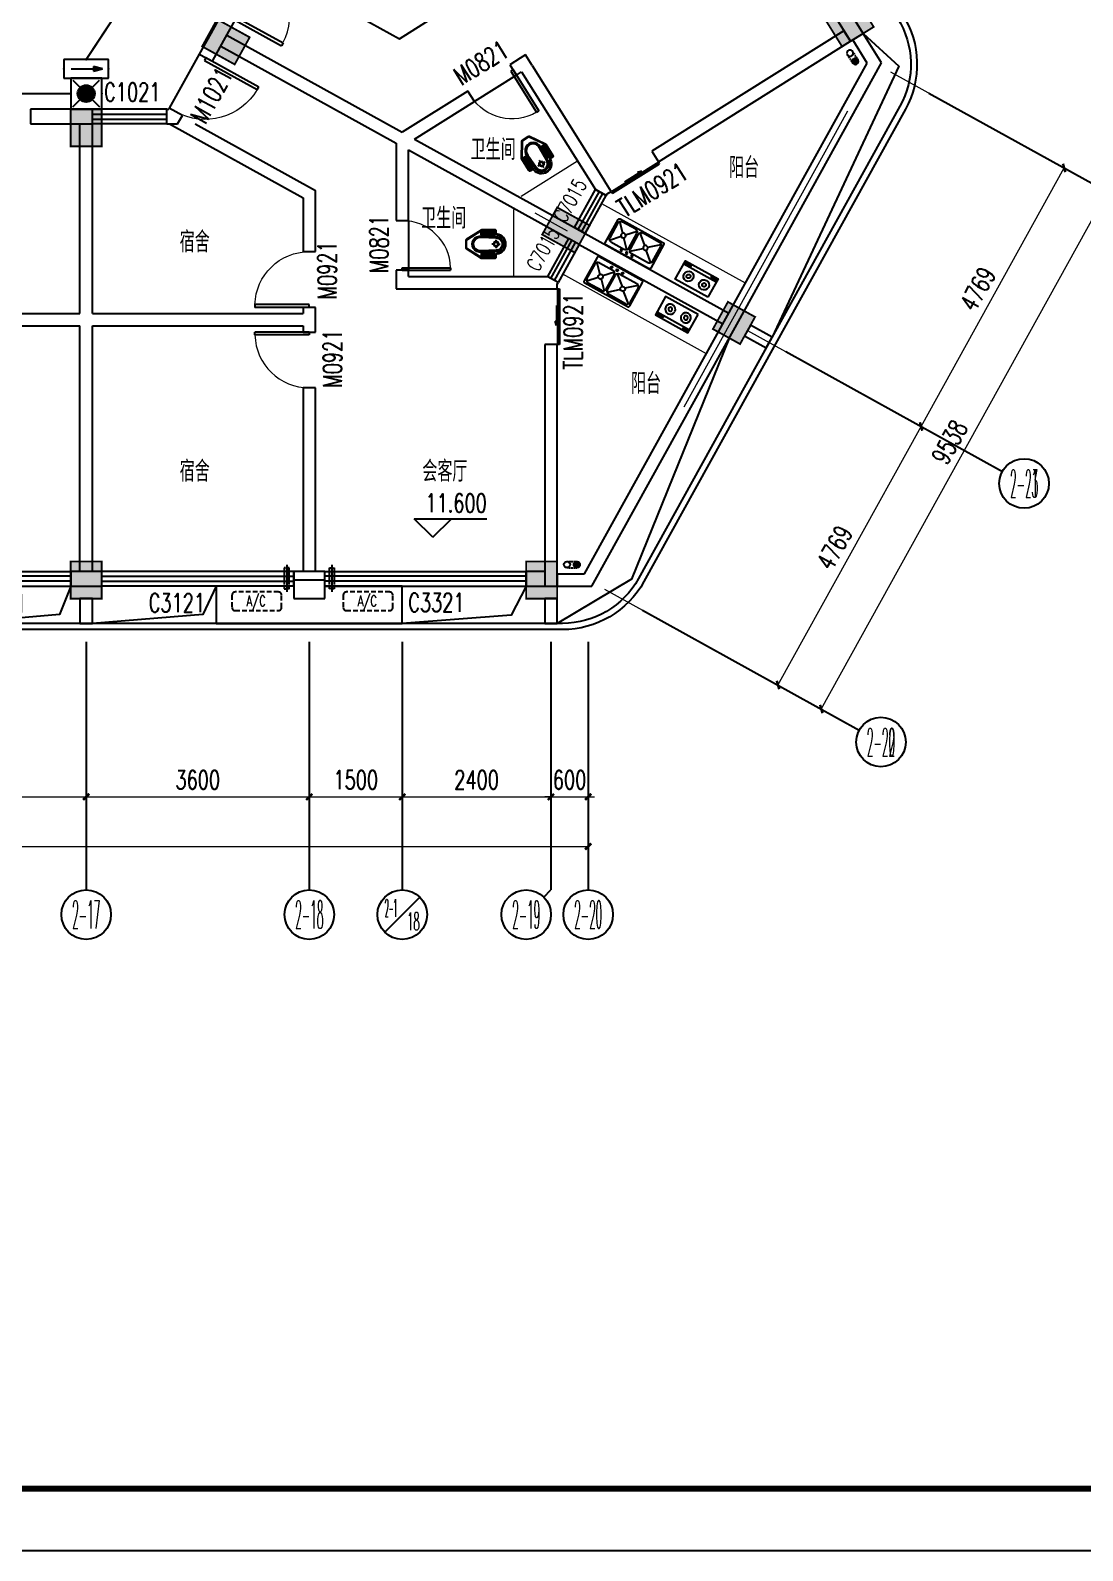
# Model space of a CAD drawing. Extents: x -9422388 to 15610651, y -1992469 to 953794.
# Drawn here: x -2629259 to -2612281, y -302584 to -278050 of the extents above; entities that cross this region are included whole.
import ezdxf
from ezdxf.enums import TextEntityAlignment as Align

# ---------------------------------------------------------------- set-up
doc = ezdxf.new("R2010")
doc.units = 0
doc.header["$LTSCALE"] = 1000
for name, pattern in [('( Hidden )', [0.375, 0.25, -0.125]), ('ACAD_ISO04W100', [30, 24, -3, 0, -3]), ('DASH', [0.35, 0.25, -0.1])]:
    doc.linetypes.add(name, pattern=pattern)
for name, color, linetype in [('A-ELEV-LIN-0.3', 30, 'Continuous'), ('A-ELEV-LIN-0.4', 40, 'Continuous'), ('A-FLOR-HVAC', 4, 'Continuous'), ('A-FLOR-OTHER2-ON', 83, 'Continuous'), ('A-ROOF-STRM', 150, 'Continuous'), ('A-SECT-DOOR', 141, 'Continuous'), ('AXIS', 3, 'Continuous'), ('AXIS_TEXT', 7, 'Continuous'), ('C-KZ', 2, 'Continuous'), ('C-Z-HATCH', 253, 'Continuous'), ('COLUMN', 9, 'Continuous'), ('DIM_ELEV', 3, 'Continuous'), ('EQUIP-应急', 3, 'Continuous'), ('PUB_DIM', 3, 'Continuous'), ('PUB_TEXT', 7, 'Continuous'), ('PUB_TITLE', 4, 'Continuous'), ('WALL', 9, 'Continuous'), ('WALL-PARAPET', 6, 'Continuous'), ('WINDOW', 4, 'Continuous'), ('WINDOW_TEXT', 7, 'Continuous'), ('WIRE-应急', 1, 'DASH'), ('厨具', 4, 'Continuous'), ('洁具', 253, 'Continuous')]:
    doc.layers.add(name, color=color, linetype=linetype)
doc.layers.add('建筑底图', color=8, linetype='Continuous', lineweight=5)
doc.styles.add('_TCH_AXIS', font='COMPLEX', dxfattribs={"bigfont": 'GBCBIG'})
doc.styles.add('_TCH_DIM', font='SIMPLEX', dxfattribs={"bigfont": 'GBCBIG'})
doc.styles.add('_TCH_DIM_T3', font='SIMPLEX', dxfattribs={"width": 0.705882, "bigfont": 'GBCBIG'})
doc.styles.add('_TCH_WINDOW', font='SIMPLEX', dxfattribs={"height": 3.5, "bigfont": 'GBCBIG'})
doc.styles.add('_TEL_DIM', font='SIMPLEX', dxfattribs={"width": 0.8, "height": 3.5, "bigfont": 'HZTXT'})
doc.styles.add('COMPLEX', font='COMPLEX')
doc.dimstyles.new('_TCH_ARCH&&100', dxfattribs={"dimtxt": 297.5, "dimasz": 100, "dimexe": 250, "dimexo": 300, "dimgap": 126.25, "dimtad": 1, "dimdec": 0, "dimzin": 0, "dimdsep": 46, "dimtxsty": '_TCH_DIM_T3', "dimblk": 'ARCHTICK', "dimcen": 0.09, "dimclrt": 7, "dimazin": 2, "dimtfac": 1, "dimtdec": 0, "dimtix": 1, "dimtmove": 2, "dimatfit": 3, "dimfxl": 0, "dimtolj": 1, "dimtzin": 0, "dimarcsym": 0})

# ---------------------------------------------------------------- blocks, each defined once
blk = doc.blocks.new('$plan$00002871')
at = {"layer": '洁具', "color": 0}
for p, q in [((-15, -490), (-67, -490)), ((0, -475), (0, -423)), ((15, -490), (67, -490)), ((0, -505), (0, -557))]:
    blk.add_line(p, q, dxfattribs=at)
for points in [[(159, -508, -0.88995), (-159, -508, 0.380538), (-179, -491), (-210, -491, -0.414214), (-230, -471), (-230, -258, -0.144595), (-227, -247), (-73, -9, -0.254383), (-56, 0), (56, 0, -0.254383), (73, -9), (227, -247, -0.144595), (230, -258), (230, -471, -0.414214), (210, -491), (179, -491, 0.380538)], [(120, -491), (130, -252, 1.134994), (-130, -252), (-120, -491, 0.992594)], [(105, -490), (115, -251, 1.141146), (-115, -251), (-105, -490, 0.994896)], [(100, -490), (110, -251, 1.143479), (-110, -251), (-100, -490, 0.995777)], [(-149, -264, 1), (-149, -252), (-207, -252, 1), (-207, -264)], [(-148, -287, 1), (-148, -275), (-207, -275, 1), (-207, -287)], [(-147, -307, 1), (-147, -295), (-207, -295, 1), (-207, -307)], [(-146, -330, 1), (-146, -319), (-207, -319, 1), (-207, -330)], [(-146, -352, 1), (-146, -341), (-207, -341, 1), (-207, -352)], [(-145, -376, 1), (-145, -364), (-207, -364, 1), (-207, -376)], [(-144, -399, 1), (-144, -388), (-207, -388, 1), (-207, -399)], [(-143, -423, 1), (-143, -411), (-207, -411, 1), (-207, -423)], [(-141, -444, 1), (-141, -432), (-207, -432, 1), (-207, -444)], [(-141, -464, 1), (-141, -453), (-207, -453, 1), (-207, -464)], [(-149, -263, 1), (-149, -253), (-207, -253, 1), (-207, -263)], [(-148, -286, 1), (-148, -276), (-207, -276, 1), (-207, -286)], [(-147, -306, 1), (-147, -296), (-207, -296, 1), (-207, -306)], [(-146, -329, 1), (-146, -320), (-207, -320, 1), (-207, -329)], [(-146, -351, 1), (-146, -342), (-207, -342, 1), (-207, -351)], [(-145, -375, 1), (-145, -365), (-207, -365, 1), (-207, -375)], [(-144, -398, 1), (-144, -389), (-207, -389, 1), (-207, -398)], [(-143, -422, 1), (-143, -412), (-207, -412, 1), (-207, -422)], [(-141, -443, 1), (-141, -433), (-207, -433, 1), (-207, -443)], [(-141, -463, 1), (-141, -454), (-207, -454, 1), (-207, -463)], [(141, -444, -1), (141, -432), (207, -432, -1), (207, -444)], [(141, -464, -1), (141, -453), (207, -453, -1), (207, -464)], [(141, -443, -1), (141, -433), (207, -433, -1), (207, -443)], [(141, -463, -1), (141, -454), (207, -454, -1), (207, -463)], [(143, -423, -1), (143, -411), (207, -411, -1), (207, -423)], [(144, -399, -1), (144, -388), (207, -388, -1), (207, -399)], [(143, -422, -1), (143, -412), (207, -412, -1), (207, -422)], [(145, -376, -1), (145, -364), (207, -364, -1), (207, -376)], [(144, -398, -1), (144, -389), (207, -389, -1), (207, -398)], [(146, -352, -1), (146, -341), (207, -341, -1), (207, -352)], [(145, -375, -1), (145, -365), (207, -365, -1), (207, -375)], [(146, -330, -1), (146, -319), (207, -319, -1), (207, -330)], [(146, -351, -1), (146, -342), (207, -342, -1), (207, -351)], [(148, -287, -1), (148, -275), (207, -275, -1), (207, -287)], [(147, -307, -1), (147, -295), (207, -295, -1), (207, -307)], [(146, -329, -1), (146, -320), (207, -320, -1), (207, -329)], [(148, -286, -1), (148, -276), (207, -276, -1), (207, -286)], [(147, -306, -1), (147, -296), (207, -296, -1), (207, -306)], [(149, -264, -1), (149, -252), (207, -252, -1), (207, -264)], [(149, -263, -1), (149, -253), (207, -253, -1), (207, -263)]]:
    blk.add_lwpolyline(points, format="xyb", close=True, dxfattribs=at)
blk.add_lwpolyline([(-149, -507, 0.380538), (-179, -481), (-210, -481, -0.414214), (-220, -471), (-220, -258, -0.144595), (-218, -253), (-64, -15, -0.254383), (-56, -10), (56, -10, -0.254383), (64, -15), (218, -253, -0.144595), (220, -258), (220, -471, -0.414214), (210, -481), (179, -481, 0.380538), (149, -507, 0.380538)], format="xyb", dxfattribs=at)
for radius in [40, 31.7]:
    blk.add_circle((0, -490), radius, dxfattribs=at)
blk.add_arc((0, -490), 150, 186.665, 353.335, dxfattribs=at)
blk = doc.blocks.new('KTWJ1')
at = {"layer": 'A-FLOR-HVAC', "color": 0, "linetype": '( Hidden )', "ltscale": 0.3}
blk.add_lwpolyline([(152982, -14209, 0.414214), (153032, -14259), (153732, -14259, 0.414214), (153782, -14209), (153782, -14009, 0.414214), (153732, -13959), (153032, -13959, 0.414214), (152982, -14009)], format="xyb", close=True, dxfattribs=at)
at = {"layer": 'A-FLOR-HVAC', "color": 0, "style": '_TCH_WINDOW', "width": 0.705882}
blk.add_text('A/C', height=170, dxfattribs=at).set_placement((153214, -14188))
blk = doc.blocks.new('KTB')
at = {"layer": 'A-SECT-DOOR', "color": 0}
blk.add_lwpolyline([(1063019, -403775), (1061769, -403775), (1061769, -404375), (1064769, -404375), (1064769, -403775), (1063519, -403775)], dxfattribs=at)
at = {"layer": 'A-FLOR-HVAC', "color": 8}
for p in [(909040, -389909), (910835, -389909)]:
    blk.add_blockref('KTWJ1', p, dxfattribs=at)
blk = doc.blocks.new('宿舍楼柱网1')
at = {"layer": 'C-Z-HATCH'}
h = blk.add_hatch(color=0, dxfattribs=at)
h.dxf.hatch_style = 1
h.paths.add_polyline_path([(659156, 146135), (659665, 146453), (659400, 146877), (658891, 146560)])
h = blk.add_hatch(color=0, dxfattribs=at)
h.dxf.hatch_style = 1
h.paths.add_polyline_path([(648829, 146138), (649071, 146576), (649596, 146285), (649354, 145848)])
h = blk.add_hatch(color=0, dxfattribs=at)
h.dxf.hatch_style = 1
h.paths.add_polyline_path([(646708, 145126), (647208, 145126), (647208, 144526), (646708, 144526)])
h = blk.add_hatch(color=0, dxfattribs=at)
h.dxf.hatch_style = 1
h.paths.add_polyline_path([(654841, 142811), (655083, 143249), (654558, 143539), (654316, 143102)])
h = blk.add_hatch(color=0, dxfattribs=at)
h.dxf.hatch_style = 1
h.paths.add_polyline_path([(657509, 141335), (657751, 141772), (657313, 142015), (657071, 141577)])
h = blk.add_hatch(color=0, dxfattribs=at)
h.dxf.hatch_style = 1
h.paths.add_polyline_path([(646708, 137826), (647208, 137826), (647208, 137226), (646708, 137226)])
h = blk.add_hatch(color=0, dxfattribs=at)
h.dxf.hatch_style = 1
h.paths.add_polyline_path([(654058, 137826), (654558, 137826), (654558, 137226), (654058, 137226)])
at = {"layer": 'C-KZ', "color": 0, "const_width": 30}
for points in [[(659156, 146135), (659665, 146453), (659400, 146877), (658891, 146560), (659156, 146135)], [(648829, 146138), (649071, 146576), (649596, 146285), (649354, 145848), (648829, 146138)], [(654841, 142811), (655083, 143249), (654558, 143539), (654316, 143102), (654841, 142811)], [(657509, 141335), (657751, 141772), (657313, 142015), (657071, 141577), (657509, 141335)]]:
    blk.add_lwpolyline(points, dxfattribs=at)
for points in [[(646708, 145126), (647208, 145126), (647208, 144526), (646708, 144526)], [(646708, 137826), (647208, 137826), (647208, 137226), (646708, 137226)], [(654058, 137826), (654558, 137826), (654558, 137226), (654058, 137226)]]:
    blk.add_lwpolyline(points, close=True, dxfattribs=at)
blk = doc.blocks.new('YTLG')
at = {"layer": 'A-ROOF-STRM', "linetype": 'Continuous'}
h = blk.add_hatch(dxfattribs=at)
h.set_pattern_fill('ANSI31', color=8, scale=10)
h.set_pattern_definition([(45, (-1288290.313, 414148.037), (-11.22532015, 11.22532015), [])])
edge = h.paths.add_edge_path()
edge.add_arc((155403, -14017), 50, 0, 360, ccw=False)
at = {"layer": 'A-ROOF-STRM', "color": 8, "linetype": 'DASH', "ltscale": 0.1}
for p, q in [((155353, -14177), (155353, -14017)), ((155453, -14177), (155453, -14017))]:
    blk.add_line(p, q, dxfattribs=at)
at = {"layer": 'A-ROOF-STRM', "color": 8, "linetype": 'Continuous'}
blk.add_circle((155403, -14017), 50, dxfattribs=at)
at = {"layer": 'A-ROOF-STRM'}
blk.add_circle((155403, -14177), 50, dxfattribs=at)
blk = doc.blocks.new('A$C0CF77FE4')
at = {"layer": 'A-FLOR-OTHER2-ON', "color": 0, "linetype": 'ACAD_ISO04W100', "ltscale": 5}
blk.add_line((40, 440), (40, 0), dxfattribs=at)
at = {"layer": 'A-FLOR-OTHER2-ON', "color": 0, "linetype": 'DASH', "ltscale": 0.1}
blk.add_lwpolyline([(0, 390), (80, 390), (80, 50), (0, 50)], close=True, dxfattribs=at)
blk = doc.blocks.new('$DorLib2D$00000129')
at = {"color": 0, "linetype": 'Continuous'}
for p, q in [((-0.5, 0.545), (-0.5, 0.687)), ((-0.5, 0.687), (0.5, 0.687)), ((0.5, 0.687), (0.5, 0.545)), ((0.5, 0.545), (-0.5, 0.545)), ((-0.5, 0.5), (-0.5, 0.545)), ((-0.2, 0.437), (0.158, 0.437)), ((0.08, 0.341), (0.08, 0.437)), ((0.158, 0.437), (0.08, 0.341)), ((0.5, 0.5), (0.5, 0.545))]:
    blk.add_line(p, q, dxfattribs=at)
blk = doc.blocks.new('$DorLib2D$00000001')
at = {"color": 0}
for p, q in [((0.45, 0.975), (0.5, 0.975)), ((0.45, 0), (0.45, 0.975)), ((0.5, 0), (0.5, 0.975)), ((0.5, 0), (0.45, 0))]:
    blk.add_line(p, q, dxfattribs=at)
at = {"color": 0, "lineweight": 13}
blk.add_arc((0.475, 0), 0.975, 91.4693, 180, dxfattribs=at)
blk = doc.blocks.new('$plan$00002777')
at = {"layer": '厨具', "color": 0}
for p, q in [((-300, -284), (300, -284)), ((-267, -307), (-267, -318)), ((-257, -316), (-257, -333)), ((-192, -316), (-257, -316)), ((-257, -333), (-192, -333)), ((-192, -333), (-192, -316)), ((-176, -308), (-176, -318)), ((192, -308), (192, -318)), ((208, -316), (273, -316)), ((208, -333), (208, -316)), ((273, -333), (208, -333)), ((273, -316), (273, -333)), ((284, -307), (284, -318))]:
    blk.add_line(p, q, dxfattribs=at)
blk.add_lwpolyline([(300, 0), (-300, 0), (-300, -340), (300, -340)], close=True, dxfattribs=at)
for points in [[(-176, -308, 0.259034), (-178, -304, 0.076276), (-189, -299, 0.036515), (-203, -297, 0.026615), (-221, -296, 0.026615), (-240, -297, 0.036515), (-254, -299, 0.076276), (-265, -304, 0.259034), (-267, -308, 0.078462), (-267, -309, 0.056762)], [(-176, -318, 0.259034), (-178, -315, 0.076276), (-189, -310, 0.036515), (-203, -307, 0.026615), (-221, -306, 0.026615), (-240, -307, 0.036515), (-254, -310, 0.076276), (-265, -315, 0.259034), (-267, -318, 0.259034), (-265, -322, 0.056762), (-257, -326, 0.036515)], [(-192, -327, 0.008736), (-189, -327, 0.076276), (-178, -322, 0.259034), (-176, -318, 0.259034)], [(192, -308, -0.259034), (194, -304, -0.076276), (205, -299, -0.036515), (219, -297, -0.026615), (238, -296, -0.026615), (257, -297, -0.036515), (270, -299, -0.076276), (282, -304, -0.259034), (284, -308, -0.078462), (283, -309, -0.056762)], [(192, -318, -0.259034), (194, -315, -0.076276), (205, -310, -0.036515), (219, -307, -0.026615), (238, -306, -0.026615), (257, -307, -0.036515), (270, -310, -0.076276), (282, -315, -0.259034), (284, -318, -0.259034), (282, -322, -0.056762), (273, -326, -0.036515)], [(208, -327, -0.008736), (205, -327, -0.076276), (194, -322, -0.259034), (192, -318, -0.259034)]]:
    blk.add_lwpolyline(points, format="xyb", dxfattribs=at)
for centre, radius, start, end in [((-135, -143), 82.5, 0.964, 0), ((-135, -143), 31.6, 0.6532, 0), ((151, -143), 82.5, 180, 179.036), ((151, -143), 31.6, 180, 179.3468)]:
    blk.add_arc(centre, radius, start, end, dxfattribs=at)
blk = doc.blocks.new('$plan$00002763')
at = {"layer": '洁具', "color": 0}
for p, q in [((-395, -405), (-395, -132)), ((-381, -98), (-246, -241)), ((-345, -82), (-95, -82)), ((-59, -98), (-194, -241)), ((-45, -132), (-45, -405)), ((-20, -405), (-20, -132)), ((-6, -98), (161, -241)), ((30, -82), (345, -82)), ((381, -98), (214, -241)), ((395, -132), (395, -405)), ((-246, -297), (-381, -440)), ((-95, -455), (-345, -455)), ((-194, -297), (-59, -440)), ((161, -297), (-6, -440)), ((345, -455), (30, -455)), ((214, -297), (381, -440))]:
    blk.add_line(p, q, dxfattribs=at)
blk.add_lwpolyline([(-420, -25), (-420, -455, 0.200464), (-413, -473, 0.197353), (-395, -480), (395, -480, 0.19737), (413, -473, 0.200447), (420, -455), (420, -25, 0.200464), (413, -7, 0.197353), (395, 0), (-395, 0, 0.19737), (-413, -7, 0.200447), (-420, -25)], format="xyb", close=True, dxfattribs=at)
for centre, major_axis, start_param, end_param in [((-345, -132), (-50, 0), -1.570796, 0), ((-220, -269), (-38.6, 0), 3.141593, 9.424778), ((-136, -48), (-14.2, 0), 3.141593, 9.424778), ((-95, -132), (-50, 0), 3.141593, 4.712389), ((-36, -48), (-15.1, 0), 3.141593, 9.424778), ((30, -132), (-50, 0), -1.570796, 0), ((64, -48), (-14.2, 0), 3.141593, 9.424778), ((188, -269), (-38.6, 0), 3.141593, 9.424778), ((345, -132), (-50, 0), 3.141593, 4.712389), ((-345, -405), (50, 0), 3.141593, 4.712389), ((-95, -405), (50, 0), 4.712389, 6.283185), ((30, -405), (50, 0), 3.141593, 4.712389), ((345, -405), (50, 0), 4.712389, 6.283185)]:
    blk.add_ellipse(centre, major_axis=major_axis, ratio=0.9938, start_param=start_param, end_param=end_param, dxfattribs=at)
blk = doc.blocks.new('$TCHSYS$WIN2D')
at = {"color": 0}
for p, q in [((-0.5, 0.5), (0.5, 0.5)), ((-0.5, 0.5), (-0.5, -0.5)), ((0.5, 0.5), (0.5, -0.5)), ((0.5, 0.1667), (-0.5, 0.1667)), ((0.5, -0.1667), (-0.5, -0.1667)), ((-0.5, -0.5), (0.5, -0.5))]:
    blk.add_line(p, q, dxfattribs=at)
blk = doc.blocks.new('_ArchTick')
at = {"color": 0, "linetype": 'ByBlock', "const_width": 0.4}
blk.add_lwpolyline([(-0.5, -0.5), (0.5, 0.5)], dxfattribs=at)
blk = doc.blocks.new('*D622')
at = {"layer": 'Defpoints', "color": 0, "transparency": 16777216}
for p in [(1930039, -399502), (1933102, -401197), (1927730, -403675)]:
    blk.add_point(p, dxfattribs=at)
at = {"layer": 'PUB_DIM', "color": 0, "lineweight": -2, "transparency": 16777216}
for p, q in [((1930302, -399647), (1933320, -401318)), ((1930793, -405369), (1933102, -401197)), ((1927993, -403820), (1931011, -405491))]:
    blk.add_line(p, q, dxfattribs=at)
at = {"layer": 'PUB_DIM', "color": 0, "lineweight": -2, "transparency": 16777216, "xscale": 100, "yscale": 100, "zscale": 100}
for p, rotation in [((1933102, -401197), 61.03914883823066), ((1930793, -405369), 241.0391488382307)]:
    blk.add_blockref('_ArchTick', p, dxfattribs=dict(at, rotation=rotation))
at = {"layer": 'PUB_DIM', "color": 7, "transparency": 16777216, "insert": (1931707, -403150), "char_height": 297.5, "attachment_point": 5, "rotation": 61.0391, "style": '_TCH_DIM_T3'}
blk.add_mtext('\\A1;4769', dxfattribs=at)
blk = doc.blocks.new('*D623')
at = {"layer": 'Defpoints', "color": 0, "transparency": 16777216}
for p in [(1932349, -395329), (1935411, -397024), (1930039, -399502)]:
    blk.add_point(p, dxfattribs=at)
at = {"layer": 'PUB_DIM', "color": 0, "lineweight": -2, "transparency": 16777216}
for p, q in [((1932611, -395475), (1935630, -397145)), ((1933102, -401197), (1935411, -397024)), ((1930302, -399647), (1933320, -401318))]:
    blk.add_line(p, q, dxfattribs=at)
at = {"layer": 'PUB_DIM', "color": 0, "lineweight": -2, "transparency": 16777216, "xscale": 100, "yscale": 100, "zscale": 100}
for p, rotation in [((1935411, -397024), 61.03914883823226), ((1933102, -401197), 241.0391488382322)]:
    blk.add_blockref('_ArchTick', p, dxfattribs=dict(at, rotation=rotation))
at = {"layer": 'PUB_DIM', "color": 7, "transparency": 16777216, "insert": (1934016, -398977), "char_height": 297.5, "attachment_point": 5, "rotation": 61.0391, "style": '_TCH_DIM_T3'}
blk.add_mtext('\\A1;4769', dxfattribs=at)
blk = doc.blocks.new('*D624')
at = {"layer": 'Defpoints', "color": 0, "transparency": 16777216}
for p in [(1932349, -395329), (1936111, -397412), (1927730, -403675)]:
    blk.add_point(p, dxfattribs=at)
at = {"layer": 'PUB_DIM', "color": 0, "lineweight": -2, "transparency": 16777216}
for p, q in [((1932611, -395475), (1936330, -397533)), ((1931492, -405757), (1936111, -397412)), ((1927993, -403820), (1931711, -405878))]:
    blk.add_line(p, q, dxfattribs=at)
at = {"layer": 'PUB_DIM', "color": 0, "lineweight": -2, "transparency": 16777216, "xscale": 100, "yscale": 100, "zscale": 100}
for p, rotation in [((1936111, -397412), 61.03914883811161), ((1931492, -405757), 241.0391488381117)]:
    blk.add_blockref('_ArchTick', p, dxfattribs=dict(at, rotation=rotation))
at = {"layer": 'PUB_DIM', "color": 7, "transparency": 16777216, "insert": (1933561, -401451), "char_height": 297.5, "attachment_point": 5, "rotation": 61.0391, "style": '_TCH_DIM_T3'}
blk.add_mtext('\\A1;9538', dxfattribs=at)
blk = doc.blocks.new('*D625')
at = {"layer": 'AXIS', "color": 0, "lineweight": -2, "transparency": 16777216}
for p, q in [((1875330, -404975), (1875330, -408225)), ((1927730, -404975), (1927730, -408225)), ((1875330, -407975), (1927730, -407975))]:
    blk.add_line(p, q, dxfattribs=at)
at = {"layer": 'Defpoints', "color": 0, "transparency": 16777216}
for p in [(1875330, -404675), (1927730, -404675), (1927730, -407975)]:
    blk.add_point(p, dxfattribs=at)
at = {"layer": 'AXIS', "color": 0, "lineweight": -2, "transparency": 16777216, "xscale": 100, "yscale": 100, "zscale": 100, "rotation": 180}
blk.add_blockref('_ArchTick', (1875330, -407975), dxfattribs=at)
at = {"layer": 'AXIS', "color": 0, "lineweight": -2, "transparency": 16777216, "xscale": 100, "yscale": 100, "zscale": 100}
blk.add_blockref('_ArchTick', (1927730, -407975), dxfattribs=at)
at = {"layer": 'AXIS', "color": 7, "transparency": 16777216, "insert": (1901530, -407700), "char_height": 297.5, "attachment_point": 5, "style": '_TCH_DIM_T3'}
blk.add_mtext('\\A1;52400', dxfattribs=at)
blk = doc.blocks.new('_AXISO')
at = {"color": 0}
blk.add_circle((0, 0), 0.5, dxfattribs=at)
at = {"layer": 'AXIS_TEXT', "color": 0, "style": 'COMPLEX', "width": 1.041667}
blk.add_attdef('A', text='', height=0.56, dxfattribs=at).set_placement((-0.25, -0.28), (0.25, -0.28), align=Align.FIT)
blk = doc.blocks.new('*D670')
at = {"layer": 'AXIS', "color": 0, "lineweight": -2, "transparency": 16777216}
for p, q in [((1916030, -404975), (1916030, -407425)), ((1919630, -404975), (1919630, -407425)), ((1916030, -407175), (1919630, -407175))]:
    blk.add_line(p, q, dxfattribs=at)
at = {"layer": 'Defpoints', "color": 0, "transparency": 16777216}
for p in [(1916030, -404675), (1919630, -404675), (1919630, -407175)]:
    blk.add_point(p, dxfattribs=at)
at = {"layer": 'AXIS', "color": 0, "lineweight": -2, "transparency": 16777216, "xscale": 100, "yscale": 100, "zscale": 100, "rotation": 180}
blk.add_blockref('_ArchTick', (1916030, -407175), dxfattribs=at)
at = {"layer": 'AXIS', "color": 0, "lineweight": -2, "transparency": 16777216, "xscale": 100, "yscale": 100, "zscale": 100}
blk.add_blockref('_ArchTick', (1919630, -407175), dxfattribs=at)
at = {"layer": 'AXIS', "color": 7, "transparency": 16777216, "insert": (1917830, -406900), "char_height": 297.5, "attachment_point": 5, "style": '_TCH_DIM_T3'}
blk.add_mtext('\\A1;3600', dxfattribs=at)
blk = doc.blocks.new('*D671')
at = {"layer": 'AXIS', "color": 0, "lineweight": -2, "transparency": 16777216}
for p, q in [((1919630, -404975), (1919630, -407425)), ((1923230, -404975), (1923230, -407425)), ((1919630, -407175), (1923230, -407175))]:
    blk.add_line(p, q, dxfattribs=at)
at = {"layer": 'Defpoints', "color": 0, "transparency": 16777216}
for p in [(1919630, -404675), (1923230, -404675), (1923230, -407175)]:
    blk.add_point(p, dxfattribs=at)
at = {"layer": 'AXIS', "color": 0, "lineweight": -2, "transparency": 16777216, "xscale": 100, "yscale": 100, "zscale": 100, "rotation": 180}
blk.add_blockref('_ArchTick', (1919630, -407175), dxfattribs=at)
at = {"layer": 'AXIS', "color": 0, "lineweight": -2, "transparency": 16777216, "xscale": 100, "yscale": 100, "zscale": 100}
blk.add_blockref('_ArchTick', (1923230, -407175), dxfattribs=at)
at = {"layer": 'AXIS', "color": 7, "transparency": 16777216, "insert": (1921430, -406900), "char_height": 297.5, "attachment_point": 5, "style": '_TCH_DIM_T3'}
blk.add_mtext('\\A1;3600', dxfattribs=at)
blk = doc.blocks.new('*D672')
at = {"layer": 'AXIS', "color": 0, "lineweight": -2, "transparency": 16777216}
for p, q in [((1923230, -404975), (1923230, -407425)), ((1924730, -404975), (1924730, -407425)), ((1923230, -407175), (1924730, -407175))]:
    blk.add_line(p, q, dxfattribs=at)
at = {"layer": 'Defpoints', "color": 0, "transparency": 16777216}
for p in [(1923230, -404675), (1924730, -404675), (1924730, -407175)]:
    blk.add_point(p, dxfattribs=at)
at = {"layer": 'AXIS', "color": 0, "lineweight": -2, "transparency": 16777216, "xscale": 100, "yscale": 100, "zscale": 100, "rotation": 180}
blk.add_blockref('_ArchTick', (1923230, -407175), dxfattribs=at)
at = {"layer": 'AXIS', "color": 0, "lineweight": -2, "transparency": 16777216, "xscale": 100, "yscale": 100, "zscale": 100}
blk.add_blockref('_ArchTick', (1924730, -407175), dxfattribs=at)
at = {"layer": 'AXIS', "color": 7, "transparency": 16777216, "insert": (1923980, -406900), "char_height": 297.5, "attachment_point": 5, "style": '_TCH_DIM_T3'}
blk.add_mtext('\\A1;1500', dxfattribs=at)
blk = doc.blocks.new('*D673')
at = {"layer": 'AXIS', "color": 0, "lineweight": -2, "transparency": 16777216}
for p, q in [((1924730, -404975), (1924730, -407425)), ((1927130, -404975), (1927130, -407425)), ((1924730, -407175), (1927130, -407175))]:
    blk.add_line(p, q, dxfattribs=at)
at = {"layer": 'Defpoints', "color": 0, "transparency": 16777216}
for p in [(1924730, -404675), (1927130, -404675), (1927130, -407175)]:
    blk.add_point(p, dxfattribs=at)
at = {"layer": 'AXIS', "color": 0, "lineweight": -2, "transparency": 16777216, "xscale": 100, "yscale": 100, "zscale": 100, "rotation": 180}
blk.add_blockref('_ArchTick', (1924730, -407175), dxfattribs=at)
at = {"layer": 'AXIS', "color": 0, "lineweight": -2, "transparency": 16777216, "xscale": 100, "yscale": 100, "zscale": 100}
blk.add_blockref('_ArchTick', (1927130, -407175), dxfattribs=at)
at = {"layer": 'AXIS', "color": 7, "transparency": 16777216, "insert": (1925930, -406900), "char_height": 297.5, "attachment_point": 5, "style": '_TCH_DIM_T3'}
blk.add_mtext('\\A1;2400', dxfattribs=at)
blk = doc.blocks.new('*D674')
at = {"layer": 'AXIS', "color": 0, "lineweight": -2, "transparency": 16777216}
for p, q in [((1927130, -404975), (1927130, -407425)), ((1927730, -404975), (1927730, -407425)), ((1927130, -407175), (1927030, -407175)), ((1927130, -407175), (1927730, -407175)), ((1927730, -407175), (1927830, -407175))]:
    blk.add_line(p, q, dxfattribs=at)
at = {"layer": 'Defpoints', "color": 0, "transparency": 16777216}
for p in [(1927130, -404675), (1927730, -404675), (1927730, -407175)]:
    blk.add_point(p, dxfattribs=at)
at = {"layer": 'AXIS', "color": 0, "lineweight": -2, "transparency": 16777216, "xscale": 100, "yscale": 100, "zscale": 100}
blk.add_blockref('_ArchTick', (1927130, -407175), dxfattribs=at)
at = {"layer": 'AXIS', "color": 0, "lineweight": -2, "transparency": 16777216, "xscale": 100, "yscale": 100, "zscale": 100, "rotation": 180}
blk.add_blockref('_ArchTick', (1927730, -407175), dxfattribs=at)
at = {"layer": 'AXIS', "color": 7, "transparency": 16777216, "insert": (1927430, -406900), "char_height": 297.5, "attachment_point": 5, "style": '_TCH_DIM_T3'}
blk.add_mtext('\\A1;600', dxfattribs=at)
blk = doc.blocks.new('$equip$00002604')
blk.add_hatch(color=256).paths.add_polyline_path([(0.275, 0.5, 1), (-0.274, 0.5, 1)])
for p, q in [((-0.429, 0.929), (-0.194, 0.694)), ((0.194, 0.694), (0.429, 0.929)), ((-0.429, 0.071), (-0.194, 0.306)), ((0.194, 0.306), (0.429, 0.071))]:
    blk.add_line(p, q)
at = {"const_width": 0.04}
blk.add_lwpolyline([(-0.5, 1), (-0.5, 0), (0.5, 0), (0.5, 1), (-0.5, 1), (-0.5, 0)], dxfattribs=at)
blk.add_lwpolyline([(-0.5, 1), (-0.5, 0), (0.5, 0), (0.5, 1)], close=True)
blk.add_circle((0, 0.5), 0.275)
for p in [(0, 1), (-0.5, 0.5), (0.5, 0.5), (0, 0)]:
    blk.add_point(p)
at = {"color": 7, "style": '_TEL_DIM', "flags": 1}
blk.add_attdef('A', text='', height=0.000025, dxfattribs=at).set_placement((0, 0), align=Align.MIDDLE_CENTER)
blk = doc.blocks.new('$equip$00002540')
blk.add_hatch(color=256).paths.add_polyline_path([(0.24, 0.372), (0.24, 0.228), (0.528, 0.3)])
for p, q in [((-0.72, 0.6), (-0.72, 0)), ((0.72, 0.6), (-0.72, 0.6)), ((0.72, 0), (0.72, 0.6)), ((-0.72, 0), (0.72, 0)), ((0.24, 0.372), (0.24, 0.228)), ((0.528, 0.3), (0.24, 0.372)), ((0.24, 0.228), (0.528, 0.3))]:
    blk.add_line(p, q)
at = {"color": 7}
blk.add_line((-0.48, 0.3), (0.48, 0.3), dxfattribs=at)
at = {"const_width": 0.04}
blk.add_lwpolyline([(-0.72, 0.6), (-0.72, 0), (0.72, 0), (0.72, 0.6), (-0.72, 0.6), (-0.72, 0)], dxfattribs=at)
for p in [(0, 0.6), (-0.72, 0.3), (0, 0), (0.72, 0.3)]:
    blk.add_point(p)
at = {"color": 7, "style": '_TEL_DIM', "flags": 1}
blk.add_attdef('A', text='', height=0.00002, dxfattribs=at).set_placement((0, 0), align=Align.MIDDLE_CENTER)
blk = doc.blocks.new('4444')
at = {"color": 8}
for points in [[(1929277.6, -400878.7), (1931921.7, -396100.9)], [(1927559.5, -396914.9), (1926646.4, -397487.2)], [(1926530.2, -398774.7), (1926530.2, -397697.2)], [(1926867.7, -397746.8), (1927392.7, -398037.4)]]:
    blk.add_lwpolyline(points, dxfattribs=at)
for points in [[(1930000.3, -399366.2), (1930266.7, -398885), (1927949.3, -397601.9), (1927682.9, -398083)], [(1929903.4, -399541.1), (1929637.2, -400022.4), (1927319.3, -398740.3), (1927585.5, -398259)]]:
    blk.add_lwpolyline(points, close=True, dxfattribs=at)
at = {"layer": 'A-ELEV-LIN-0.3', "color": 8}
for points in [[(1910300.1, -378228), (1910300.1, -378228, -0.4142136), (1910521.4, -377263.1), (1917469.5, -372908.3, -0.4142136), (1919537.1, -373382.6), (1932807.3, -394555, -0.2728148), (1932848.7, -396077.9), (1928630, -403701.1, -0.2728148), (1927317.5, -404474.7), (1876130.2, -404474.7, -0.4142134), (1874530.2, -402874.7), (1874530.2, -394774.7, -0.4142137), (1875230.2, -394074.7), (1875230.2, -394074.7)], [(1910384.8, -378174.9), (1910384.8, -378174.9, -0.4142136), (1910574.5, -377347.8), (1917522.6, -372993, -0.4142136), (1919452.3, -373435.7), (1932722.6, -394608.1, -0.2728148), (1932761.2, -396029.5), (1928542.5, -403652.6, -0.2728148), (1927317.5, -404374.7), (1904330.2, -404374.7)]]:
    blk.add_lwpolyline(points, format="xyb", dxfattribs=at)
for points in [[(1930603.4, -399928.6), (1930700.3, -399753.6), (1930350.3, -399559.9), (1930253.5, -399734.9)], [(1919530.2, -404374.7), (1919730.2, -404374.7), (1919730.2, -403974.7), (1919530.2, -403974.7)], [(1927030.2, -404374.7), (1927230.2, -404374.7), (1927230.2, -403974.7), (1927030.2, -403974.7)]]:
    blk.add_lwpolyline(points, close=True, dxfattribs=at)
at = {"layer": 'A-ELEV-LIN-0.4', "color": 8}
for points in [[(1932168.2, -394853.4), (1932742.5, -395384), (1930700.3, -399753.6)], [(1930005.8, -399769.3), (1928428, -403661.5), (1927230.2, -404374.7)], [(1919380.2, -403774.7), (1919199, -404229.5), (1917530.2, -404374.7)], [(1921730.2, -403774.7), (1921512.7, -404229.5), (1919730.2, -404374.7)], [(1926730.2, -403774.7), (1926488.3, -404244.6), (1924730.2, -404374.7)]]:
    blk.add_lwpolyline(points, dxfattribs=at)
at = {"layer": 'AXIS', "color": 8}
for p, q in [((1933227.3, -395815.8), (1936723.3, -397750.6)), ((1933227.3, -395815.8), (1936723.3, -397750.6)), ((1930918.1, -399988.4), (1934414.1, -401923.2)), ((1930918.1, -399988.4), (1934414.1, -401923.2)), ((1928608.9, -404161), (1932104.9, -406095.8)), ((1928608.9, -404161), (1932104.9, -406095.8)), ((1919630.2, -404674.7), (1919630.2, -408674.7)), ((1923230.2, -404674.7), (1923230.2, -408674.7)), ((1924730.2, -404674.7), (1924730.2, -408674.7)), ((1927130.2, -404674.7), (1927130.2, -408674.7)), ((1927730.2, -404674.7), (1927730.2, -408674.7)), ((1927013, -408791.9), (1927130.2, -408674.7)), ((1924447.4, -409357.6), (1925013, -408791.9))]:
    blk.add_line(p, q, dxfattribs=at)
blk.add_circle((1924730.2, -409074.7), 400, dxfattribs=at)
at = {"layer": 'COLUMN', "color": 8}
for p, q in [((1923480.2, -403674.7), (1922980.2, -403674.7)), ((1922980.2, -403674.7), (1922980.2, -403974.7)), ((1923480.2, -403974.7), (1923480.2, -403674.7)), ((1922980.2, -403974.7), (1923480.2, -403974.7))]:
    blk.add_line(p, q, dxfattribs=at)
at = {"layer": 'DIM_ELEV', "color": 8}
for p, q in [((1925223.9, -402985.7), (1924923.9, -402685.7)), ((1924923.9, -402685.7), (1926094.6, -402685.7)), ((1925223.9, -402985.7), (1925523.9, -402685.7))]:
    blk.add_line(p, q, dxfattribs=at)
at = {"layer": 'WALL', "color": 8}
for p, q in [((1922744.4, -393864.8), (1924686, -394939.3)), ((1924686, -394939.3), (1925521, -394416)), ((1932167.8, -394852.7), (1931902.2, -394429.1)), ((1921823.9, -394521.2), (1921639.9, -394853.6)), ((1921849.9, -394969.9), (1922033.9, -394637.4)), ((1931698.9, -394556.5), (1931964.4, -394980.2)), ((1921639.9, -394853.6), (1921455.9, -395186.1)), ((1921665.9, -395302.3), (1921849.9, -394969.9)), ((1921898.3, -394882.4), (1924727.1, -396447.9)), ((1931858.2, -394810.7), (1928757, -396754.4)), ((1928863.2, -396923.9), (1931964.4, -394980.2)), ((1931964.4, -394980.2), (1931858.2, -394810.7)), ((1931964.4, -394980.2), (1932167.8, -394852.7)), ((1921455.9, -395186.1), (1921665.9, -395302.3)), ((1921801.5, -395057.4), (1924630.2, -396622.8)), ((1926719.8, -395198.9), (1926635.2, -395251.9)), ((1926826, -395368.3), (1926719.8, -395198.9)), ((1926635.2, -395251.9), (1926465.7, -395358.2)), ((1926465.7, -395358.2), (1926571.9, -395527.6)), ((1926571.9, -395527.6), (1926656.6, -395474.5)), ((1926656.6, -395474.5), (1927846.8, -397373.4)), ((1926826, -395368.3), (1926826.1, -395368.3)), ((1926826.1, -395368.3), (1927994.4, -397232.4)), ((1925787.8, -395783), (1924727.1, -396447.9)), ((1924927.1, -396558.5), (1925894, -395952.5)), ((1925894, -395952.5), (1925787.8, -395783)), ((1919630.2, -396074.7), (1918730.2, -396074.7)), ((1918730.2, -396074.7), (1918730.2, -396314.7)), ((1919730.2, -396074.7), (1919630.2, -396074.7)), ((1919730.2, -396314.7), (1919730.2, -396074.7)), ((1920929.2, -396314.7), (1920929.2, -396074.7)), ((1920929.2, -396074.7), (1920964.1, -396074.7)), ((1920971.7, -396061.1), (1920964.1, -396074.7)), ((1921181.7, -396177.3), (1920971.7, -396061.1)), ((1921105.6, -396314.7), (1921181.7, -396177.3)), ((1918730.2, -396314.7), (1919630.2, -396314.7)), ((1919530.2, -399374.7), (1919530.2, -396314.7)), ((1919630.2, -396314.7), (1919730.2, -396314.7)), ((1919730.2, -399374.7), (1919730.2, -396314.7)), ((1920929.2, -396314.7), (1921105.6, -396314.7)), ((1920975.7, -396314.7), (1923130.2, -397507.1)), ((1921388.7, -396314.7), (1923330.2, -397389.2)), ((1924630.2, -396622.8), (1924630.2, -397874.7)), ((1924927.1, -396558.5), (1927507.4, -397986.6)), ((1924830.2, -396733.5), (1927410.6, -398161.6)), ((1924830.2, -397874.7), (1924830.2, -396733.5)), ((1928757, -396754.4), (1928863.2, -396923.9)), ((1923330.2, -398374.7), (1923330.2, -397389.2)), ((1927846.8, -397373.4), (1928021.8, -397470.2)), ((1928100.7, -397401.9), (1927994.4, -397232.4)), ((1928021.8, -397470.2), (1928037.8, -397441.3)), ((1928037.8, -397441.3), (1928100.7, -397401.9)), ((1923130.2, -397507.1), (1923130.2, -398374.7)), ((1924630.2, -397874.7), (1924830.2, -397874.7)), ((1927585.6, -398258.4), (1927410.6, -398161.6)), ((1927507.4, -397986.6), (1927682.4, -398083.4)), ((1927682.4, -398083.4), (1930000.3, -399366.2)), ((1923130.2, -398374.7), (1923330.2, -398374.7)), ((1927585.6, -398258.4), (1929903.5, -399541.2)), ((1924830.2, -398674.7), (1924630.2, -398674.7)), ((1924630.2, -398674.7), (1924630.2, -398974.7)), ((1924830.2, -398774.7), (1924830.2, -398674.7)), ((1924830.2, -398774.7), (1927071.2, -398774.7)), ((1927246.2, -398871.6), (1927071.2, -398774.7)), ((1927230.2, -398900.6), (1927246.2, -398871.6)), ((1927230.2, -398974.7), (1927230.2, -398900.6)), ((1924630.2, -398974.7), (1927030.2, -398974.7)), ((1927030.2, -398974.7), (1927230.2, -398974.7)), ((1916130.2, -399374.7), (1919530.2, -399374.7)), ((1919730.2, -399374.7), (1923130.2, -399374.7)), ((1923330.2, -399274.7), (1923130.2, -399274.7)), ((1923130.2, -399274.7), (1923130.2, -399374.7)), ((1923330.2, -399474.7), (1923330.2, -399274.7)), ((1916130.2, -399574.7), (1919530.2, -399574.7)), ((1919530.2, -403534.7), (1919530.2, -399574.7)), ((1919730.2, -403534.7), (1919730.2, -399574.7)), ((1919730.2, -399574.7), (1923130.2, -399574.7)), ((1923130.2, -399574.7), (1923130.2, -399674.7)), ((1923330.2, -399674.7), (1923330.2, -399474.7)), ((1923130.2, -399674.7), (1923330.2, -399674.7)), ((1927230.2, -399874.7), (1927030.2, -399874.7)), ((1927030.2, -399874.7), (1927030.2, -403774.7)), ((1927230.2, -403774.7), (1927230.2, -399874.7)), ((1923330.2, -400574.7), (1923130.2, -400574.7)), ((1923130.2, -400574.7), (1923130.2, -403534.7)), ((1923330.2, -403534.7), (1923330.2, -400574.7)), ((1919630.2, -403534.7), (1919380.2, -403534.7)), ((1919380.2, -403534.7), (1919380.2, -403774.7)), ((1919880.2, -403534.7), (1919630.2, -403534.7)), ((1919880.2, -403774.7), (1919880.2, -403534.7)), ((1923230.2, -403534.7), (1922980.2, -403534.7)), ((1922980.2, -403534.7), (1922980.2, -403674.7)), ((1923480.2, -403534.7), (1923230.2, -403534.7)), ((1923480.2, -403674.7), (1923480.2, -403534.7)), ((1927030.2, -403534.7), (1926730.2, -403534.7)), ((1926730.2, -403534.7), (1926730.2, -403774.7)), ((1919380.2, -403774.7), (1919630.2, -403774.7)), ((1919630.2, -403774.7), (1919880.2, -403774.7)), ((1926730.2, -403774.7), (1927030.2, -403774.7)), ((1927030.2, -403774.7), (1927230.2, -403774.7))]:
    blk.add_line(p, q, dxfattribs=at)
at = {"layer": 'WALL-PARAPET', "color": 8}
for p, q in [((1932232.6, -395332.7), (1931998.3, -394958.9)), ((1932464.6, -395326.3), (1932167.8, -394852.7)), ((1929951.9, -399453.7), (1932232.6, -395332.7)), ((1930126.9, -399550.5), (1932464.6, -395326.3)), ((1927671.2, -403574.7), (1929951.9, -399453.7)), ((1927789.1, -403774.7), (1930126.9, -399550.5)), ((1927230.2, -403574.7), (1927671.2, -403574.7)), ((1927230.2, -403574.7), (1927230.2, -403774.7)), ((1927230.2, -403774.7), (1927789.1, -403774.7))]:
    blk.add_line(p, q, dxfattribs=at)
at = {"layer": 'WINDOW', "color": 8}
for p, q in [((1921455.9, -395186.1), (1920971.7, -396061.1)), ((1926571.9, -395527.6), (1925894, -395952.5)), ((1924830.2, -397874.7), (1924830.2, -398674.7))]:
    blk.add_line(p, q, dxfattribs=at)
at = {"color": 8}
blk.add_blockref('宿舍楼柱网1', (1272672.3, -541201.1), dxfattribs=at)
at = {"color": 8, "xscale": -1}
for name, p, rotation in [('YTLG', (1809368.4, -491730.1), 213.0140517230112), ('$plan$00002871', (1925754, -398252.9), 90)]:
    blk.add_blockref(name, p, dxfattribs=dict(at, rotation=rotation))
at = {"color": 8}
for name, p, rotation in [('$plan$00002871', (1926716.9, -396544.5), 32.07829767560685), ('YTLG', (1944119.1, -248276.4), 269.0572214833815)]:
    blk.add_blockref(name, p, dxfattribs=dict(at, rotation=rotation))
at = {"layer": 'A-FLOR-OTHER2-ON', "color": 8, "linetype": 'DASH', "xscale": -1}
blk.add_blockref('A$C0CF77FE4', (1922906.3, -403867.7), dxfattribs=at)
at = {"layer": 'A-FLOR-OTHER2-ON', "color": 8, "linetype": 'DASH'}
blk.add_blockref('A$C0CF77FE4', (1923554, -403867.7), dxfattribs=at)
at = {"layer": 'A-SECT-DOOR', "color": 8}
blk.add_blockref('KTB', (859961, 0), dxfattribs=at)
at = {"layer": 'AXIS', "color": 8}
ref = blk.add_blockref('_AXISO', (1934764.1, -402116.9), dxfattribs=dict(at, xscale=800, yscale=800, zscale=800))
ref.add_attrib('A', '2-23', dxfattribs={"layer": 'AXIS_TEXT', "color": 8, "height": 452.55, "style": '_TCH_AXIS', "width": 0.2625}).set_placement((1934537.9, -402343.1), (1934990.4, -402343.1), align=Align.FIT)
ref = blk.add_blockref('_AXISO', (1934764.1, -402116.9), dxfattribs=dict(at, xscale=800, yscale=800, zscale=800))
ref.add_attrib('A', '2-21', dxfattribs={"layer": 'AXIS_TEXT', "color": 8, "height": 452.55, "style": '_TCH_AXIS', "width": 0.28}).set_placement((1934537.9, -402343.1), (1934990.4, -402343.1), align=Align.FIT)
ref = blk.add_blockref('_AXISO', (1932454.9, -406289.5), dxfattribs=dict(at, xscale=800, yscale=800, zscale=800))
ref.add_attrib('A', '2-22', dxfattribs={"layer": 'AXIS_TEXT', "color": 8, "height": 452.55, "style": '_TCH_AXIS', "width": 0.2625}).set_placement((1932228.7, -406515.8), (1932681.2, -406515.8), align=Align.FIT)
ref = blk.add_blockref('_AXISO', (1932454.9, -406289.5), dxfattribs=dict(at, xscale=800, yscale=800, zscale=800))
ref.add_attrib('A', '2-20', dxfattribs={"layer": 'AXIS_TEXT', "color": 8, "height": 452.55, "style": '_TCH_AXIS', "width": 0.2625}).set_placement((1932228.7, -406515.8), (1932681.2, -406515.8), align=Align.FIT)
ref = blk.add_blockref('_AXISO', (1919630.2, -409074.7), dxfattribs=dict(at, xscale=800, yscale=800, zscale=800))
ref.add_attrib('A', '2-17', dxfattribs={"layer": 'AXIS_TEXT', "color": 8, "height": 452.55, "style": '_TCH_AXIS', "width": 0.28}).set_placement((1919403.9, -409301), (1919856.5, -409301), align=Align.FIT)
ref = blk.add_blockref('_AXISO', (1923230.2, -409074.7), dxfattribs=dict(at, xscale=800, yscale=800, zscale=800))
ref.add_attrib('A', '2-18', dxfattribs={"layer": 'AXIS_TEXT', "color": 8, "height": 452.55, "style": '_TCH_AXIS', "width": 0.28}).set_placement((1923003.9, -409301), (1923456.5, -409301), align=Align.FIT)
ref = blk.add_blockref('_AXISO', (1926730.2, -409074.7), dxfattribs=dict(at, xscale=800, yscale=800, zscale=800))
ref.add_attrib('A', '2-19', dxfattribs={"layer": 'AXIS_TEXT', "color": 8, "height": 452.55, "style": '_TCH_AXIS', "width": 0.28}).set_placement((1926503.9, -409301), (1926956.5, -409301), align=Align.FIT)
ref = blk.add_blockref('_AXISO', (1927730.2, -409074.7), dxfattribs=dict(at, xscale=800, yscale=800, zscale=800))
ref.add_attrib('A', '2-20', dxfattribs={"layer": 'AXIS_TEXT', "color": 8, "height": 452.55, "style": '_TCH_AXIS', "width": 0.2625}).set_placement((1927503.9, -409301), (1927956.5, -409301), align=Align.FIT)
at = {"layer": 'WINDOW', "color": 8}
ref = blk.add_blockref('$DorLib2D$00000001', (1922171, -394141.8), dxfattribs=dict(at, xscale=1000, yscale=1000, zscale=1000, rotation=241.0390968111822))
ref.add_attrib('A', 'M1021', (1922416.3, -394683.2), dxfattribs={"layer": 'WINDOW_TEXT', "color": 8, "height": 297.5, "rotation": 61.0391, "style": '_TCH_WINDOW', "width": 0.705882})
ref = blk.add_blockref('$DorLib2D$00000001', (1926179.8, -395655.3), dxfattribs=dict(at, xscale=-800, yscale=800, zscale=-800, rotation=212.078297675621))
ref.add_attrib('A', 'M0821', (1925682.6, -395700), dxfattribs={"layer": 'WINDOW_TEXT', "color": 8, "height": 297.5, "rotation": 32.0783, "style": '_TCH_WINDOW', "width": 0.705882})
ref = blk.add_blockref('$DorLib2D$00000001', (1921318.8, -395681.7), dxfattribs=dict(at, xscale=-1000, yscale=1000, zscale=-1000, rotation=241.0391488381086))
ref.add_attrib('A', 'M1021', (1921556.7, -396331.4), dxfattribs={"layer": 'WINDOW_TEXT', "color": 8, "height": 297.5, "rotation": 61.03915, "style": '_TCH_WINDOW', "width": 0.705882})
ref = blk.add_blockref('$TCHSYS$WIN2D', (1920329.7, -396194.7), dxfattribs=dict(at, xscale=-1199.044301376445, yscale=-240, zscale=-1199.044301376445, rotation=359.9999999999897))
ref.add_attrib('A', 'C1021', (1919919.7, -395948.5), dxfattribs={"layer": 'WINDOW_TEXT', "color": 8, "height": 297.5, "style": '_TCH_WINDOW', "width": 0.705882})
ref = blk.add_blockref('$DorLib2D$00000129', (1928428.8, -397078.2), dxfattribs=dict(at, xscale=-900, yscale=200, zscale=-900, rotation=212.0782976762293))
ref.add_attrib('A', 'TLM0921', (1928323.7, -397829.3), dxfattribs={"layer": 'WINDOW_TEXT', "color": 8, "height": 297.5, "rotation": 32.0783, "style": '_TCH_WINDOW', "width": 0.705882})
ref = blk.add_blockref('$TCHSYS$WIN2D', (1927764.6, -397728.4), dxfattribs=dict(at, xscale=-700.8193299146038, yscale=200, zscale=-700.8193299146038, rotation=241.0396327199517))
ref.add_attrib('A', 'C7015', (1927364.4, -397922.9), dxfattribs={"layer": 'WINDOW_TEXT', "color": 8, "height": 238, "rotation": 61.03963, "style": '_TCH_WINDOW', "width": 0.705882})
ref = blk.add_blockref('$DorLib2D$00000001', (1924730.2, -398274.7), dxfattribs=dict(at, xscale=800, yscale=800, zscale=800, rotation=270.0000000000057))
ref.add_attrib('A', 'M0821', (1924504, -398719.7), dxfattribs={"layer": 'WINDOW_TEXT', "color": 8, "height": 297.5, "rotation": 90, "style": '_TCH_WINDOW', "width": 0.705882})
ref = blk.add_blockref('$TCHSYS$WIN2D', (1927328.4, -398516.6), dxfattribs=dict(at, xscale=-700.8102536416727, yscale=-200, zscale=-700.8102536416727, rotation=61.03900150362304))
ref.add_attrib('A', 'C7015', (1926928.2, -398711.1), dxfattribs={"layer": 'WINDOW_TEXT', "color": 8, "height": 238, "rotation": 61.039, "style": '_TCH_WINDOW', "width": 0.705882})
ref = blk.add_blockref('$DorLib2D$00000001', (1923230.2, -398824.7), dxfattribs=dict(at, xscale=-900, yscale=900, zscale=-900, rotation=89.99999999999012))
ref.add_attrib('A', 'M0921', (1923666.9, -399144), dxfattribs={"layer": 'WINDOW_TEXT', "color": 8, "height": 297.5, "rotation": 90, "style": '_TCH_WINDOW', "width": 0.705882})
ref = blk.add_blockref('$DorLib2D$00000129', (1927130.2, -399424.7), dxfattribs=dict(at, xscale=-900, yscale=-200, zscale=-900, rotation=89.99999999999166))
ref.add_attrib('A', 'TLM0921', (1927636.7, -400279.1), dxfattribs={"layer": 'WINDOW_TEXT', "color": 8, "height": 297.5, "rotation": 90, "style": '_TCH_WINDOW', "width": 0.705882})
ref = blk.add_blockref('$DorLib2D$00000001', (1923230.2, -400124.7), dxfattribs=dict(at, xscale=900, yscale=900, zscale=900, rotation=89.99999999999206))
ref.add_attrib('A', 'M0921', (1923753.9, -400569.7), dxfattribs={"layer": 'WINDOW_TEXT', "color": 8, "height": 297.5, "rotation": 90, "style": '_TCH_WINDOW', "width": 0.705882})
ref = blk.add_blockref('$TCHSYS$WIN2D', (1917830.2, -403654.7), dxfattribs=dict(at, xscale=3100, yscale=-240, zscale=3100, rotation=359.9999999999926))
ref.add_attrib('A', 'C3121', (1917754.6, -404200.1), dxfattribs={"layer": 'WINDOW_TEXT', "color": 8, "height": 297.5, "style": '_TCH_WINDOW', "width": 0.705882})
ref = blk.add_blockref('$TCHSYS$WIN2D', (1921430.2, -403654.7), dxfattribs=dict(at, xscale=-3100, yscale=-240, zscale=-3100, rotation=359.9999999999907))
ref.add_attrib('A', 'C3121', (1920638.8, -404191.5), dxfattribs={"layer": 'WINDOW_TEXT', "color": 8, "height": 297.5, "style": '_TCH_WINDOW', "width": 0.705882})
ref = blk.add_blockref('$TCHSYS$WIN2D', (1925105.2, -403654.7), dxfattribs=dict(at, xscale=3250, yscale=-240, zscale=3250, rotation=359.9999999999923))
ref.add_attrib('A', 'C3321', (1924826.6, -404186.8), dxfattribs={"layer": 'WINDOW_TEXT', "color": 8, "height": 297.5, "style": '_TCH_WINDOW', "width": 0.705882})
at = {"layer": '厨具', "color": 8, "yscale": -0.9999999999999998, "rotation": 331.0257147461484}
for name, p in [('$plan$00002763', (1928359.5, -398457.7)), ('$plan$00002777', (1929398, -398963.9))]:
    blk.add_blockref(name, p, dxfattribs=at)
at = {"layer": '厨具', "color": 8, "rotation": 331.0529006001123}
for name, p in [('$plan$00002763', (1928252.9, -398650.3)), ('$plan$00002777', (1929242.7, -399244.4))]:
    blk.add_blockref(name, p, dxfattribs=at)
at = {"layer": 'AXIS_TEXT', "color": 7, "style": '_TCH_AXIS'}
for s, width, p, p2 in [('2-1', 0.266804, (1924450.2, -409110.5), (1924650.2, -409110.5)), ('18', 0.506007, (1924810.2, -409325.2), (1925010.2, -409325.2))]:
    blk.add_text(s, height=286.22, dxfattribs=dict(at, width=width)).set_placement(p, p2, align=Align.FIT)
at = {"layer": 'DIM_ELEV', "color": 7, "style": '_TCH_DIM', "width": 0.705882}
blk.add_text('11.600', height=297.5, dxfattribs=at).set_placement((1925104.6, -402580.7))
at = {"layer": 'PUB_TEXT', "color": 8, "style": '_TCH_DIM'}
for s, p in [('卫生间', (1925831.8, -396895.9)), ('阳台', (1930003, -397188.2)), ('卫生间', (1925034.3, -398004)), ('宿舍', (1921138.1, -398386.9)), ('阳台', (1928421.4, -400672)), ('宿舍', (1921138.1, -402088.1)), ('会客厅', (1925053.7, -402088.1))]:
    blk.add_text(s, height=337.59, dxfattribs=at).set_placement(p)
at = {"layer": 'AXIS', "color": 8}
for p1, p2, distance, picture, middle in [((1875330.2, -404674.7), (1927730.2, -404674.7), -3300, '*D625', (1901530.2, -407699.7)), ((1916030.2, -404674.7), (1919630.2, -404674.7), -2500, '*D670', (1917830.2, -406899.7)), ((1919630.2, -404674.7), (1923230.2, -404674.7), -2500, '*D671', (1921430.2, -406899.7)), ((1923230.2, -404674.7), (1924730.2, -404674.7), -2500, '*D672', (1923980.2, -406899.7)), ((1924730.2, -404674.7), (1927130.2, -404674.7), -2500, '*D673', (1925930.2, -406899.7)), ((1927130.2, -404674.7), (1927730.2, -404674.7), -2500, '*D674', (1927430.2, -406899.7))]:
    dim = blk.add_aligned_dim(p1=p1, p2=p2, distance=distance, dimstyle='_TCH_ARCH&&100', dxfattribs=at)
    dim.commit()
    dim.dimension.update_dxf_attribs({"geometry": picture, "text_midpoint": middle})
at = {"layer": 'PUB_DIM', "color": 8}
for p1, p2, distance, picture, middle in [((1927730.2, -403674.7), (1932348.6, -395329.5), -4300, '*D624', (1933561.1, -401451.1)), ((1930039.4, -399502.1), (1932348.6, -395329.5), -3500, '*D623', (1934015.7, -398977.4)), ((1927730.2, -403674.7), (1930039.4, -399502.1), -3500, '*D622', (1931706.5, -403150))]:
    dim = blk.add_aligned_dim(p1=p1, p2=p2, distance=distance, dimstyle='_TCH_ARCH&&100', dxfattribs=at)
    dim.commit()
    dim.dimension.update_dxf_attribs({"geometry": picture, "text_midpoint": middle})

msp = doc.modelspace()

# ---------------------------------------------------------------- linework, layer by layer
at = {"layer": 'PUB_TITLE'}
msp.add_lwpolyline([(-2681774.25692, -302583.96919), (-2597674.25692, -302583.96919), (-2597674.25692, -243183.96919), (-2681774.25692, -243183.96919)], close=True, dxfattribs=at)
at = {"layer": 'PUB_TITLE', "const_width": 100}
msp.add_lwpolyline([(-2679274.25692, -301583.96919), (-2598674.25692, -301583.96919), (-2598674.25692, -244183.96919), (-2679274.25692, -244183.96919)], close=True, dxfattribs=at)
at = {"layer": 'WIRE-应急', "linetype": 'DASH', "const_width": 35}
for points in [[(-2628358.73547, -278520.06579), (-2626636.577, -275905.97303)], [(-2635308.73547, -279070.06579), (-2628608.73547, -279070.06579)]]:
    msp.add_lwpolyline(points, dxfattribs=at)

# ---------------------------------------------------------------- block references
at = {"layer": 'EQUIP-应急', "xscale": 500, "yscale": 500, "zscale": 500}
for name, p in [('$equip$00002540', (-2628358.73547, -278820.06579)), ('$equip$00002604', (-2628358.74016, -279320.07204))]:
    msp.add_blockref(name, p, dxfattribs=at)
at = {"layer": '建筑底图', "color": 8}
msp.add_blockref('4444', (-4547988.93389, 116754.67219), dxfattribs=at)

doc.saveas('drawing.dxf')
